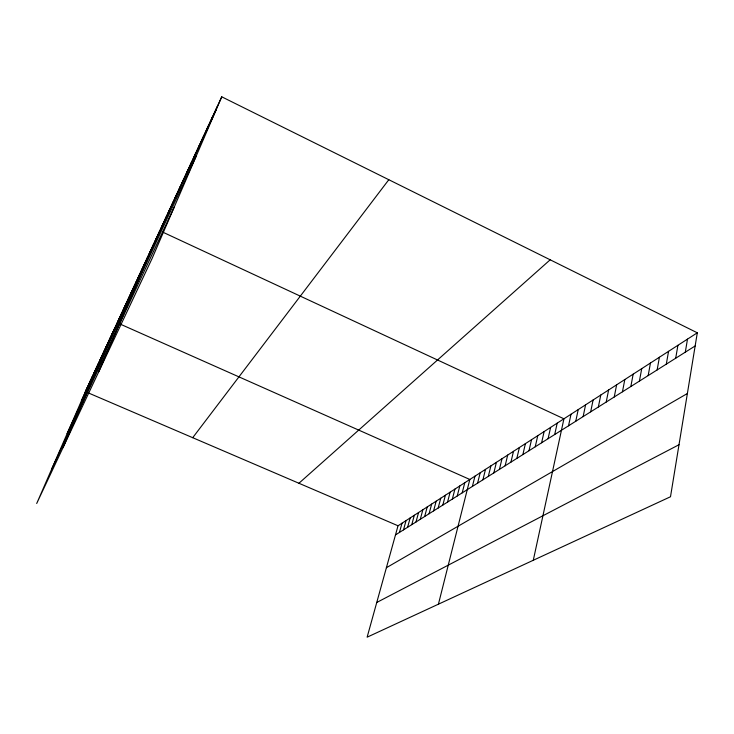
<?xml version="1.0" encoding="UTF-8"?>
<svg xmlns="http://www.w3.org/2000/svg" width="734" height="734" viewBox="0 0 734 734"><rect width="100%" height="100%" fill="white"/><g stroke="black" fill="none" stroke-linecap="round" stroke-linejoin="round"><path stroke-width="1.1" d="M697.3 332.805L670.5 496.753L367.128 637.185L398.021 525.773L697.3 332.805L221.751 96.815L85.364 391.635M685.308 352.164L687.492 339.126M675.702 358.229L677.913 345.31M666.307 364.147L668.555 351.338M657.141 369.927L659.407 357.238M648.168 375.588L650.471 363M639.406 381.111L641.727 368.642M630.836 386.515L633.176 374.147M622.45 391.809L624.817 379.542M614.248 396.975L616.633 384.818M606.22 402.039L608.624 389.983M598.357 406.994L600.779 395.039M590.668 411.847L593.1 399.993M583.135 416.6L585.585 404.838M575.759 421.252L578.218 409.59M568.529 425.812L571.006 414.242M533.288 560.271L563.932 418.802L162.81 232.164M554.702 434.528L557.198 423.142M548.096 438.693L550.601 427.399M541.609 442.786L544.123 431.574M535.242 446.795L537.765 435.666M528.994 450.74L531.526 439.694M522.865 454.603L525.397 443.639M516.846 458.401L519.388 447.52M510.937 462.126L513.488 451.327M505.139 465.787L507.689 455.062M499.432 469.375L501.992 458.732M493.835 472.907L496.395 462.347M488.33 476.375L490.89 465.888M482.926 479.788L485.486 469.375M477.614 483.137L480.174 472.797M472.393 486.431L474.953 476.164M438.427 604.174L469.824 479.476L120.303 324.144M462.209 492.853L464.769 482.733M457.236 495.982L459.805 485.936M452.355 499.065L454.924 489.083M447.557 502.093L450.116 492.175M442.831 505.075L445.391 495.23M433.601 510.892L436.161 501.175M438.18 508.011L440.739 498.221M429.096 513.736L431.656 504.084M424.665 516.525L427.225 506.937M420.298 519.277L422.857 509.754M416.004 521.993L418.563 512.525M411.774 524.654L414.325 515.259M403.507 529.875L406.049 520.589M407.609 527.287L410.159 517.947M399.461 532.416L402.003 523.195M175.178 198.263L180.335 186.353M178.848 190.354L184.041 178.344M182.601 182.243L187.831 170.141M186.445 173.94L191.712 161.746M190.381 165.444L195.694 153.149M194.418 156.727L199.767 144.332M198.556 147.791L203.942 135.304M202.804 138.634L208.227 126.046M207.153 129.239L212.621 116.55M211.612 119.596L217.126 106.815M221.751 96.815L152.048 258.588L36.7 503.487L87.117 387.846M108.384 342.484L112.742 332.447M110.568 337.759L114.963 327.658M62.996 447.657L119.514 317.813M117.376 323.061L121.853 312.748M119.734 317.978L124.239 307.601M122.128 312.803L126.67 302.353M124.578 307.528L129.138 297.004M127.065 302.151L131.661 291.554M129.606 296.674L134.23 286.003M132.193 291.086L136.854 280.333M134.827 285.388L139.524 274.562M137.515 279.581L142.249 268.681M140.267 273.654L145.02 262.671M143.066 267.607L147.855 256.551M145.919 261.442L150.745 250.303M148.837 255.138L153.7 243.917M151.819 248.716L156.709 237.412M98.741 371.771L159.783 230.76M158.058 235.238L163.021 223.769M161.333 228.173L166.334 216.613M164.673 220.943L169.71 209.3M168.095 213.557L173.169 201.822M171.6 205.997L176.71 194.171M84.86 393.277L90.713 380.074M88.456 385.506L92.548 376.102M90.31 381.524L96.319 367.945M94.09 373.358L98.255 363.77M96.026 369.165L102.219 355.201M100.007 360.577L104.256 350.806M102.044 356.173L106.32 346.329M104.118 351.687L110.568 337.154M81.373 400.81L216.2 109.705M67.069 433.675L196.07 156.434M51.894 468.576L174.288 206.988M192.712 437.693L388.809 179.72M298.931 483.256L550.179 259.799M395.479 534.93L695.153 345.962M386.387 567.721L687.382 393.507M376.753 602.476L679.005 444.731M88.346 392.919L398.021 525.773"/></g></svg>
